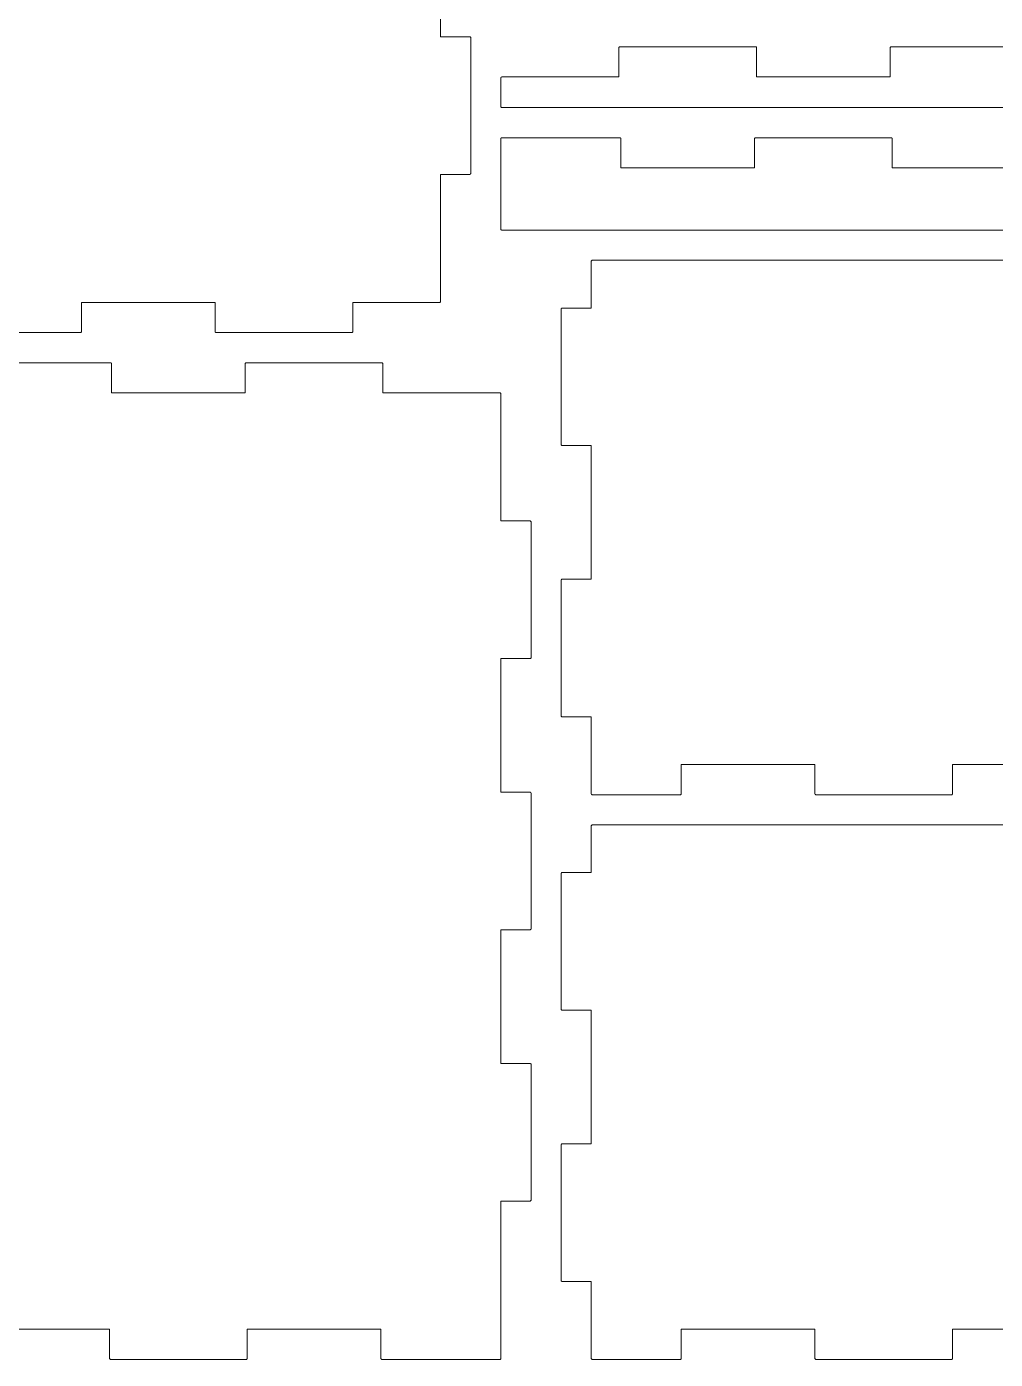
# Model space of a CAD drawing. Extents: x 3 to 302, y 3 to 302.
# Drawn here: x 104 to 200.4, y 3 to 135.7 of the extents above; entities that cross this region are included whole.
import ezdxf

# ---------------------------------------------------------------- set-up
doc = ezdxf.new("R2010")
doc.units = 0
doc.layers.get('0').update_dxf_attribs({"lineweight": 0})

msp = doc.modelspace()

# ---------------------------------------------------------------- linework, layer by layer
for p, q in [((145.2, 134.65), (145.2, 147.95)), ((148.12, 134.65), (145.2, 134.65)), ((148.14, 134.64), (148.12, 134.65)), ((148.15, 134.63), (148.14, 134.64)), ((148.17, 134.62), (148.15, 134.63)), ((148.18, 134.61), (148.17, 134.62)), ((148.2, 134.57), (148.18, 134.61)), ((148.2, 121.03), (148.2, 134.57)), ((162.96, 133.6), (162.95, 133.58)), ((162.95, 133.58), (162.95, 130.66)), ((162.97, 133.61), (162.96, 133.6)), ((162.98, 133.63), (162.97, 133.61)), ((162.99, 133.64), (162.98, 133.63)), ((163.03, 133.66), (162.99, 133.64)), ((176.57, 133.66), (163.03, 133.66)), ((176.59, 133.65), (176.57, 133.66)), ((176.6, 133.64), (176.59, 133.65)), ((176.62, 133.63), (176.6, 133.64)), ((176.63, 133.62), (176.62, 133.63)), ((176.65, 133.58), (176.63, 133.62)), ((176.65, 130.66), (176.65, 133.58)), ((189.96, 133.6), (189.95, 133.58)), ((189.95, 133.58), (189.95, 130.66)), ((189.97, 133.61), (189.96, 133.6)), ((189.98, 133.63), (189.97, 133.61)), ((189.99, 133.64), (189.98, 133.63)), ((190.03, 133.66), (189.99, 133.64)), ((203.57, 133.66), (190.03, 133.66)), ((151.21, 130.6), (151.2, 130.58)), ((151.2, 130.58), (151.2, 127.68)), ((151.22, 130.61), (151.21, 130.6)), ((151.23, 130.63), (151.22, 130.61)), ((151.24, 130.64), (151.23, 130.63)), ((151.28, 130.66), (151.24, 130.64)), ((162.95, 130.66), (151.28, 130.66)), ((189.95, 130.66), (176.65, 130.66)), ((151.2, 127.68), (151.22, 127.64)), ((151.22, 127.64), (151.23, 127.63)), ((151.23, 127.63), (151.25, 127.62)), ((151.25, 127.62), (151.26, 127.61)), ((151.26, 127.61), (151.28, 127.6)), ((151.28, 127.6), (296.32, 127.6)), ((151.21, 124.54), (151.2, 124.52)), ((151.2, 124.52), (151.2, 115.48)), ((151.22, 124.55), (151.21, 124.54)), ((151.23, 124.57), (151.22, 124.55)), ((151.24, 124.58), (151.23, 124.57)), ((151.28, 124.6), (151.24, 124.58)), ((163.07, 124.6), (151.28, 124.6)), ((163.09, 124.59), (163.07, 124.6)), ((163.1, 124.58), (163.09, 124.59)), ((163.12, 124.57), (163.1, 124.58)), ((163.13, 124.56), (163.12, 124.57)), ((163.15, 124.52), (163.13, 124.56)), ((163.15, 121.6), (163.15, 124.52)), ((176.46, 124.54), (176.45, 124.52)), ((176.45, 124.52), (176.45, 121.6)), ((176.47, 124.55), (176.46, 124.54)), ((176.48, 124.57), (176.47, 124.55)), ((176.49, 124.58), (176.48, 124.57)), ((176.53, 124.6), (176.49, 124.58)), ((190.07, 124.6), (176.53, 124.6)), ((190.09, 124.59), (190.07, 124.6)), ((190.1, 124.58), (190.09, 124.59)), ((190.12, 124.57), (190.1, 124.58)), ((190.13, 124.56), (190.12, 124.57)), ((190.15, 124.52), (190.13, 124.56)), ((190.15, 121.6), (190.15, 124.52)), ((145.2, 108.28), (145.2, 120.95)), ((145.2, 120.95), (148.12, 120.95)), ((148.12, 120.95), (148.16, 120.97)), ((148.16, 120.97), (148.17, 120.98)), ((148.17, 120.98), (148.18, 121)), ((148.18, 121), (148.19, 121.01)), ((148.19, 121.01), (148.2, 121.03)), ((176.45, 121.6), (163.15, 121.6)), ((203.45, 121.6), (190.15, 121.6)), ((151.2, 115.48), (151.22, 115.44)), ((151.22, 115.44), (151.23, 115.43)), ((151.23, 115.43), (151.25, 115.42)), ((151.25, 115.42), (151.26, 115.41)), ((151.26, 115.41), (151.28, 115.4)), ((151.28, 115.4), (296.32, 115.4)), ((160.21, 112.34), (160.2, 112.32)), ((160.2, 112.32), (160.2, 107.65)), ((160.22, 112.35), (160.21, 112.34)), ((160.23, 112.37), (160.22, 112.35)), ((160.24, 112.38), (160.23, 112.37)), ((160.28, 112.4), (160.24, 112.38)), ((228.32, 112.4), (160.28, 112.4)), ((109.45, 105.28), (109.45, 108.2)), ((109.45, 108.2), (122.75, 108.2)), ((122.75, 108.2), (122.75, 105.28)), ((136.45, 105.28), (136.45, 108.2)), ((136.45, 108.2), (145.12, 108.2)), ((145.12, 108.2), (145.16, 108.22)), ((145.16, 108.22), (145.17, 108.23)), ((145.17, 108.23), (145.18, 108.25)), ((145.18, 108.25), (145.19, 108.26)), ((145.19, 108.26), (145.2, 108.28)), ((157.21, 107.59), (157.2, 107.57)), ((157.2, 107.57), (157.2, 94.03)), ((157.22, 107.6), (157.21, 107.59)), ((157.23, 107.62), (157.22, 107.6)), ((157.24, 107.63), (157.23, 107.62)), ((157.28, 107.65), (157.24, 107.63)), ((160.2, 107.65), (157.28, 107.65)), ((95.83, 105.2), (109.37, 105.2)), ((109.37, 105.2), (109.41, 105.22)), ((109.41, 105.22), (109.42, 105.23)), ((109.42, 105.23), (109.43, 105.25)), ((109.43, 105.25), (109.44, 105.26)), ((109.44, 105.26), (109.45, 105.28)), ((122.75, 105.28), (122.77, 105.24)), ((122.77, 105.24), (122.78, 105.23)), ((122.78, 105.23), (122.8, 105.22)), ((122.8, 105.22), (122.81, 105.21)), ((122.81, 105.21), (122.83, 105.2)), ((122.83, 105.2), (136.37, 105.2)), ((136.37, 105.2), (136.41, 105.22)), ((136.41, 105.22), (136.42, 105.23)), ((136.42, 105.23), (136.43, 105.25)), ((136.43, 105.25), (136.44, 105.26)), ((136.44, 105.26), (136.45, 105.28)), ((112.37, 102.2), (98.83, 102.2)), ((112.39, 102.19), (112.37, 102.2)), ((112.4, 102.18), (112.39, 102.19)), ((112.42, 102.17), (112.4, 102.18)), ((112.43, 102.16), (112.42, 102.17)), ((112.45, 102.12), (112.43, 102.16)), ((125.77, 102.15), (125.76, 102.14)), ((125.78, 102.17), (125.77, 102.15)), ((125.79, 102.18), (125.78, 102.17)), ((125.83, 102.2), (125.79, 102.18)), ((139.37, 102.2), (125.83, 102.2)), ((139.39, 102.19), (139.37, 102.2)), ((139.4, 102.18), (139.39, 102.19)), ((139.42, 102.17), (139.4, 102.18)), ((139.43, 102.16), (139.42, 102.17)), ((139.45, 102.12), (139.43, 102.16)), ((112.45, 99.2), (112.45, 102.12)), ((125.76, 102.14), (125.75, 102.12)), ((125.75, 102.12), (125.75, 99.2)), ((139.45, 99.2), (139.45, 102.12)), ((125.75, 99.2), (112.45, 99.2)), ((151.12, 99.2), (139.45, 99.2)), ((151.14, 99.19), (151.12, 99.2)), ((151.15, 99.18), (151.14, 99.19)), ((151.17, 99.17), (151.15, 99.18)), ((151.18, 99.16), (151.17, 99.17)), ((151.2, 99.12), (151.18, 99.16)), ((151.2, 86.45), (151.2, 99.12)), ((157.2, 94.03), (157.22, 93.99)), ((157.22, 93.99), (157.23, 93.98)), ((157.23, 93.98), (157.25, 93.97)), ((157.25, 93.97), (157.26, 93.96)), ((157.26, 93.96), (157.28, 93.95)), ((157.28, 93.95), (160.2, 93.95)), ((160.2, 93.95), (160.2, 80.65)), ((154.12, 86.45), (151.2, 86.45)), ((154.14, 86.44), (154.12, 86.45)), ((154.15, 86.43), (154.14, 86.44)), ((154.17, 86.42), (154.15, 86.43)), ((154.18, 86.41), (154.17, 86.42)), ((154.2, 86.37), (154.18, 86.41)), ((154.2, 72.83), (154.2, 86.37)), ((157.21, 80.59), (157.2, 80.57)), ((157.2, 80.57), (157.2, 67.03)), ((157.22, 80.6), (157.21, 80.59)), ((157.23, 80.62), (157.22, 80.6)), ((157.24, 80.63), (157.23, 80.62)), ((157.28, 80.65), (157.24, 80.63)), ((160.2, 80.65), (157.28, 80.65)), ((151.2, 59.45), (151.2, 72.75)), ((151.2, 72.75), (154.12, 72.75)), ((154.12, 72.75), (154.16, 72.77)), ((154.16, 72.77), (154.17, 72.78)), ((154.17, 72.78), (154.18, 72.8)), ((154.18, 72.8), (154.19, 72.81)), ((154.19, 72.81), (154.2, 72.83)), ((157.2, 67.03), (157.22, 66.99)), ((157.22, 66.99), (157.23, 66.98)), ((157.23, 66.98), (157.25, 66.97)), ((157.25, 66.97), (157.26, 66.96)), ((157.26, 66.96), (157.28, 66.95)), ((157.28, 66.95), (160.2, 66.95)), ((160.2, 66.95), (160.2, 59.28)), ((169.15, 59.28), (169.15, 62.2)), ((169.15, 62.2), (182.45, 62.2)), ((182.45, 62.2), (182.45, 59.28)), ((196.15, 59.28), (196.15, 62.2)), ((196.15, 62.2), (209.45, 62.2)), ((154.12, 59.45), (151.2, 59.45)), ((154.14, 59.44), (154.12, 59.45)), ((154.15, 59.43), (154.14, 59.44)), ((154.17, 59.42), (154.15, 59.43)), ((154.18, 59.41), (154.17, 59.42)), ((154.2, 59.37), (154.18, 59.41)), ((154.2, 45.83), (154.2, 59.37)), ((160.2, 59.28), (160.22, 59.24)), ((160.22, 59.24), (160.23, 59.23)), ((160.23, 59.23), (160.25, 59.22)), ((160.25, 59.22), (160.26, 59.21)), ((160.26, 59.21), (160.28, 59.2)), ((160.28, 59.2), (169.07, 59.2)), ((169.07, 59.2), (169.11, 59.22)), ((169.11, 59.22), (169.12, 59.23)), ((169.12, 59.23), (169.13, 59.25)), ((169.13, 59.25), (169.14, 59.26)), ((169.14, 59.26), (169.15, 59.28)), ((182.45, 59.28), (182.47, 59.24)), ((182.47, 59.24), (182.48, 59.23)), ((182.48, 59.23), (182.5, 59.22)), ((182.5, 59.22), (182.51, 59.21)), ((182.51, 59.21), (182.53, 59.2)), ((182.53, 59.2), (196.07, 59.2)), ((196.07, 59.2), (196.11, 59.22)), ((196.11, 59.22), (196.12, 59.23)), ((196.12, 59.23), (196.13, 59.25)), ((196.13, 59.25), (196.14, 59.26)), ((196.14, 59.26), (196.15, 59.28)), ((160.21, 56.14), (160.2, 56.12)), ((160.2, 56.12), (160.2, 51.45)), ((160.22, 56.15), (160.21, 56.14)), ((160.23, 56.17), (160.22, 56.15)), ((160.24, 56.18), (160.23, 56.17)), ((160.28, 56.2), (160.24, 56.18)), ((228.32, 56.2), (160.28, 56.2)), ((157.21, 51.39), (157.2, 51.37)), ((157.2, 51.37), (157.2, 37.83)), ((157.22, 51.4), (157.21, 51.39)), ((157.23, 51.42), (157.22, 51.4)), ((157.24, 51.43), (157.23, 51.42)), ((157.28, 51.45), (157.24, 51.43)), ((160.2, 51.45), (157.28, 51.45)), ((151.2, 32.45), (151.2, 45.75)), ((151.2, 45.75), (154.12, 45.75)), ((154.12, 45.75), (154.16, 45.77)), ((154.16, 45.77), (154.17, 45.78)), ((154.17, 45.78), (154.18, 45.8)), ((154.18, 45.8), (154.19, 45.81)), ((154.19, 45.81), (154.2, 45.83)), ((157.2, 37.83), (157.22, 37.79)), ((157.22, 37.79), (157.23, 37.78)), ((157.23, 37.78), (157.25, 37.77)), ((157.25, 37.77), (157.26, 37.76)), ((157.26, 37.76), (157.28, 37.75)), ((157.28, 37.75), (160.2, 37.75)), ((160.2, 37.75), (160.2, 24.45)), ((154.12, 32.45), (151.2, 32.45)), ((154.14, 32.44), (154.12, 32.45)), ((154.15, 32.43), (154.14, 32.44)), ((154.17, 32.42), (154.15, 32.43)), ((154.18, 32.41), (154.17, 32.42)), ((154.2, 32.37), (154.18, 32.41)), ((154.2, 18.83), (154.2, 32.37)), ((157.21, 24.39), (157.2, 24.37)), ((157.2, 24.37), (157.2, 10.83)), ((157.22, 24.4), (157.21, 24.39)), ((157.23, 24.42), (157.22, 24.4)), ((157.24, 24.43), (157.23, 24.42)), ((157.28, 24.45), (157.24, 24.43)), ((160.2, 24.45), (157.28, 24.45)), ((151.2, 3.08), (151.2, 18.75)), ((151.2, 18.75), (154.12, 18.75)), ((154.12, 18.75), (154.16, 18.77)), ((154.16, 18.77), (154.17, 18.78)), ((154.17, 18.78), (154.18, 18.8)), ((154.18, 18.8), (154.19, 18.81)), ((154.19, 18.81), (154.2, 18.83)), ((157.2, 10.83), (157.22, 10.79)), ((157.22, 10.79), (157.23, 10.78)), ((157.23, 10.78), (157.25, 10.77)), ((157.25, 10.77), (157.26, 10.76)), ((157.26, 10.76), (157.28, 10.75)), ((157.28, 10.75), (160.2, 10.75)), ((160.2, 10.75), (160.2, 3.08)), ((98.95, 6), (112.25, 6)), ((112.25, 6), (112.25, 3.08)), ((125.95, 3.08), (125.95, 6)), ((125.95, 6), (139.25, 6)), ((139.25, 6), (139.25, 3.08)), ((169.15, 3.08), (169.15, 6)), ((169.15, 6), (182.45, 6)), ((182.45, 6), (182.45, 3.08)), ((196.15, 3.08), (196.15, 6)), ((196.15, 6), (209.45, 6)), ((112.25, 3.08), (112.27, 3.04)), ((112.27, 3.04), (112.28, 3.03)), ((112.28, 3.03), (112.3, 3.02)), ((112.3, 3.02), (112.31, 3.01)), ((112.31, 3.01), (112.33, 3)), ((112.33, 3), (125.87, 3)), ((125.87, 3), (125.91, 3.02)), ((125.91, 3.02), (125.92, 3.03)), ((125.92, 3.03), (125.93, 3.05)), ((125.93, 3.05), (125.94, 3.06)), ((125.94, 3.06), (125.95, 3.08)), ((139.25, 3.08), (139.27, 3.04)), ((139.27, 3.04), (139.28, 3.03)), ((139.28, 3.03), (139.3, 3.02)), ((139.3, 3.02), (139.31, 3.01)), ((139.31, 3.01), (139.33, 3)), ((139.33, 3), (151.12, 3)), ((151.12, 3), (151.16, 3.02)), ((151.16, 3.02), (151.17, 3.03)), ((151.17, 3.03), (151.18, 3.05)), ((151.18, 3.05), (151.19, 3.06)), ((151.19, 3.06), (151.2, 3.08)), ((160.2, 3.08), (160.22, 3.04)), ((160.22, 3.04), (160.23, 3.03)), ((160.23, 3.03), (160.25, 3.02)), ((160.25, 3.02), (160.26, 3.01)), ((160.26, 3.01), (160.28, 3)), ((160.28, 3), (169.07, 3)), ((169.07, 3), (169.11, 3.02)), ((169.11, 3.02), (169.12, 3.03)), ((169.12, 3.03), (169.13, 3.05)), ((169.13, 3.05), (169.14, 3.06)), ((169.14, 3.06), (169.15, 3.08)), ((182.45, 3.08), (182.47, 3.04)), ((182.47, 3.04), (182.48, 3.03)), ((182.48, 3.03), (182.5, 3.02)), ((182.5, 3.02), (182.51, 3.01)), ((182.51, 3.01), (182.53, 3)), ((182.53, 3), (196.07, 3)), ((196.07, 3), (196.11, 3.02)), ((196.11, 3.02), (196.12, 3.03)), ((196.12, 3.03), (196.13, 3.05)), ((196.13, 3.05), (196.14, 3.06)), ((196.14, 3.06), (196.15, 3.08))]:
    msp.add_line(p, q)

doc.saveas('drawing.dxf')
